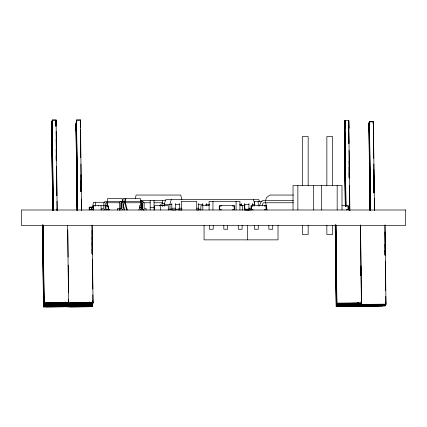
<?xml version="1.0" encoding="UTF-8"?>
<svg xmlns="http://www.w3.org/2000/svg" width="427" height="427" viewBox="0 0 427 427"><rect width="100%" height="100%" fill="white"/><g stroke="black" fill="none" stroke-linecap="round" stroke-linejoin="round"><path stroke-width="0.64" d="M52.238 128.18L52.227 120.062L56.081 120.014L57.17 210.153M56.14 125.8L56.081 120.014M67.973 306.714L43.495 307.013L44.184 302.674L68.656 302.38L68.624 299.717M46.175 306.501L46.228 306.159L65.496 305.924L65.443 306.266L64.562 305.385M46.239 306.068L46.297 305.727L65.566 305.492L65.512 305.833L64.632 304.953M46.308 305.636L46.362 305.294M46.431 304.857L46.378 305.198L65.651 304.963L65.705 304.622M46.5 304.424L46.447 304.766L65.721 304.531L65.774 304.189M46.57 303.992L46.516 304.334L65.79 304.099L65.843 303.757M46.655 303.464L46.708 303.122L65.977 302.887L65.923 303.229L65.043 302.348M46.719 303.031L46.778 302.69L66.046 302.455L65.993 302.796L65.112 301.916M76.118 123.141L77.255 210.116M76.198 122.634L76.209 130.753M76.529 120.542L77.698 210.175M76.62 128.153L76.609 120.035L80.468 119.987L81.504 210.452M80.479 121.962L80.468 119.987M65.374 306.698L65.432 306.356L46.159 306.591L46.105 306.933L65.374 306.698L64.493 305.817M65.635 305.059L65.582 305.401L64.696 304.52M65.854 303.666L65.913 303.325L46.639 303.56L46.586 303.901L65.854 303.666L64.973 302.786M68.656 302.38L67.877 306.986L92.355 306.687L93.043 302.348L92.099 225.114M70.556 306.474L70.61 306.132L89.883 305.897L89.83 306.239L88.944 305.358M70.626 306.042L70.679 305.7L89.953 305.465L89.9 305.807L89.013 304.926M70.695 305.604L70.749 305.262M70.818 304.83L70.765 305.172L90.033 304.937L90.092 304.595M70.887 304.398L70.834 304.739L90.102 304.504L90.156 304.163M70.957 303.965L70.898 304.307L90.172 304.072L90.225 303.73M71.037 303.437L71.09 303.095L90.364 302.86L90.31 303.202L89.424 302.321M71.106 303.005L71.16 302.663L90.433 302.428L90.38 302.77L89.494 301.889M89.761 306.671L89.814 306.33L70.54 306.565L70.487 306.906L89.761 306.671L88.875 305.791M90.022 305.027L89.969 305.369L89.083 304.488M90.241 303.634L90.294 303.293L71.021 303.528L70.967 303.869L90.241 303.634L89.355 302.754M124.737 201.314L125.196 198.422M125.842 198.422L125.383 202.761L127.31 209.988M95.803 202.281L95.114 206.172L95.12 205.649M345.021 128.153L344.941 120.489L345.037 128.063M344.931 120.547L348.795 120.441L348.875 128.105M336.892 303.143L361.37 302.85L360.671 306.33L336.198 306.629L336.892 303.143L335.942 225.242M339.486 303.149L338.808 306.559L358.077 306.324L358.76 302.914M135.204 198.763L136.117 195.048L180.733 195.048L181.907 199.82M138.876 209.988L140.803 202.761L140.339 198.422L123.173 198.422L122.714 202.281M171.227 199.564L169.871 204.384L170.09 209.198M164.299 206.188L164.198 204.384L165.751 199.564L258.794 199.564L259.456 201.368M259.435 206.118L260.732 202.467A3.694 3.694 0 0 1 263.694 200.364L293.381 200.348M262.077 205.857L262.861 203.615A1.281 1.281 0 0 1 264.073 202.761L293.402 202.761M369.547 129.514L369.467 121.882L373.326 121.834L373.267 123.28M369.617 129.338L369.542 121.706L369.638 129.29M373.326 121.834L373.257 123.312M369.531 121.738L373.395 121.658L373.401 122.955M360.521 225.21L361.493 304.451L360.772 306.223L385.25 305.924L385.965 304.152L384.999 224.912M364.087 304.435L363.382 306.175L382.656 305.94L383.355 304.2M159.559 205.942L161.705 203.764L164.657 203.498M339.743 305.31L338.878 306.212L358.146 305.978M161.673 205.723L161.918 205.542A1.724 1.724 0 0 1 162.452 205.323L164.657 205.286M121.7 201.314L121.433 201.33A2.413 2.413 0 0 0 119.357 203.407L119.32 208.392L117.414 208.541L117.414 209.988M123.723 201.314L123.456 201.33A2.413 2.413 0 0 0 121.38 203.407L121.364 208.253L121.076 208.541M124.369 201.314L124.102 201.33A2.413 2.413 0 0 0 122.026 203.407L121.989 208.392L119.437 208.541L119.437 209.988M52.217 120.136L56.07 120.088M76.598 120.11L80.452 120.062M93.043 302.348L68.566 302.647L67.621 225.413M68.587 302.812L44.114 303.111L43.159 225.21M68.496 303.079L92.974 302.786L92.872 294.795M68.517 303.245L44.045 303.544L43.084 224.976M68.427 303.517L92.905 303.218L92.872 300.555M68.453 303.677L43.976 303.976L43.015 225.413M68.357 303.949L92.835 303.65M68.384 304.115L43.906 304.408L42.935 225.178M68.293 304.382L92.766 304.083M68.315 304.547L43.837 304.846L42.86 224.949M68.224 304.814L92.696 304.52M43.767 305.278L68.245 304.979M68.155 305.252L92.627 304.953L92.68 303.186M68.176 305.412L43.698 305.711L42.716 225.146M68.085 305.684L92.563 305.385L92.536 303.389M68.106 305.849L43.634 306.143L42.636 224.917M68.037 306.282L43.565 306.581L42.567 225.349M67.946 306.549L92.424 306.255M339.433 303.426L358.707 303.191L357.821 302.311M361.301 303.197L336.823 303.496L335.862 224.922M339.364 303.773L358.637 303.538M361.162 303.891L336.684 304.189L335.713 224.954M339.278 304.195L358.552 303.96M361.093 304.243L336.615 304.536L335.643 225.301M339.209 304.542L358.483 304.307M361.493 304.451L385.965 304.152M336.545 304.889L361.023 304.59M364.028 304.579L383.302 304.344M339.139 304.894L358.413 304.659M363.959 304.755L383.227 304.52M360.954 304.937L336.476 305.236L335.569 224.986M363.884 304.931L383.158 304.697M339.07 305.241L358.344 305.006M385.752 304.686L361.274 304.985L361.258 303.65M363.815 305.108L383.083 304.873M361.205 305.161L385.677 304.862M360.879 305.284L336.407 305.583L335.419 225.018M363.74 305.289L383.014 305.054M385.608 305.038L361.13 305.337L361.114 304.003M363.671 305.465L382.944 305.23M385.538 305.214L361.061 305.513L361.045 304.184M363.596 305.641L382.87 305.406M363.526 305.817L382.8 305.583M360.74 305.983L336.268 306.282L335.275 225.045M363.452 305.994L382.725 305.759M360.847 306.047L385.319 305.748M293.44 195.048L269.8 195.048L266.341 197.701L265.695 200.348L265.695 202.761L267.067 209.988M140.515 200.348L165.831 200.348M262.199 201.314L254.38 201.314L254.38 205.985M104.716 202.281L93.417 202.281L92.563 207.458M120.003 202.761L106.19 202.761A0.966 0.966 0 0 0 105.229 203.722L105.229 208.301A1.687 1.687 0 0 1 103.542 209.988M123.355 202.761L141.764 202.761A0.966 0.966 0 0 1 142.73 203.722L142.73 208.301A1.687 1.687 0 0 0 144.417 209.988M143.739 202.761L150.187 202.761M154.04 202.761L162.618 202.761M164.198 204.384L171.862 204.384M175.182 204.384L179.831 204.384M198.432 204.384L203.087 204.384M205.739 204.384L209.726 204.384M239.622 204.384L241.613 204.384M244.271 204.384L248.92 204.384M252.245 204.384L254.898 204.384M107.967 205.649L93.193 205.649L93.193 209.988M209.246 205.649L200.893 205.649L200.866 210.175M239.969 205.649L244.463 205.649L244.463 209.988M342.07 205.649L348.496 205.649L348.496 209.988M93.267 207.095L89.195 207.095L89.195 209.988M91.362 207.458L89.553 207.458L89.553 209.625L91.362 209.625M93.145 207.458L91.938 207.458L91.938 209.625L93.145 209.625M139.875 207.581L141.801 207.581M150.187 207.581L154.04 207.581M171.83 208.2L175.39 208.2M179.537 208.2L181.913 208.2M196.74 208.2L198.518 208.2M248.925 208.2L251.3 208.2M101.856 209.988L101.856 208.541L103.772 208.365L103.798 203.407A2.413 2.413 0 0 1 105.875 201.33L142.079 201.33A2.413 2.413 0 0 1 144.155 203.407L144.187 208.365L146.103 208.541L146.103 209.988M168.217 209.198L172.081 209.198M175.406 209.198L179.393 209.198M198.656 209.198L200.653 209.198M244.495 209.198L249.149 209.198M108.079 209.625L109.285 209.625M244.666 209.694L245.626 209.694L245.626 210.175L248.84 210.175M181.913 209.951L179.537 209.951L179.537 203.498M251.3 209.951L248.925 209.951L248.925 203.498M141.166 201.314L141.433 201.33M141.791 208.541L141.502 208.253L141.486 203.407A2.413 2.413 0 0 0 141.182 202.515M357.474 304.056L358.354 304.931M89.286 303.191L90.172 304.072M89.222 303.624L90.102 304.504M89.152 304.056L90.033 304.937M64.904 303.218L65.79 304.099M64.835 303.65L65.721 304.531M64.765 304.083L65.651 304.963M252.474 203.498L252.485 205.942M244.767 203.498L244.778 209.988M206.22 203.498L206.23 205.942M198.512 203.498L198.518 209.988L196.74 209.951L196.73 201.314L181.315 201.314L181.315 209.988M175.38 203.498L175.39 209.988L171.83 209.951L171.83 203.498M253.318 199.564L254.7 203.78M124.737 202.761L126.664 209.988M123.195 204.565L124.641 209.988M109.082 209.988L107.156 202.761L107.615 198.422L122.111 198.422L122.576 201.314M106.745 202.926L107.316 206.172M384.946 226.417L385.293 255.052M385.367 261.046L385.725 290.344M385.8 296.338L385.896 304.328L361.418 304.627L360.415 224.944M384.935 231.925L385.149 255.41M385.367 267.217L385.57 290.034M385.789 301.841L385.821 304.504L361.349 304.803L361.274 301.2M384.94 244.265L385.069 254.919M385.373 279.557L385.501 290.211M384.94 250.435L384.999 255.095M385.362 285.06L385.432 290.387M385.448 304.061L385.464 305.396L360.986 305.689L360.97 304.36M385.378 304.237L385.394 305.572L360.916 305.871L360.863 303.955M373.395 121.658L374.463 210.426M373.417 129.424L373.748 158.065M373.844 164.005L374.175 192.646M374.265 198.587L374.394 210.602M373.198 123.456L373.182 122.191L373.182 123.488M373.411 134.921L373.673 157.579M373.833 169.503L374.1 192.823M374.265 204.752L374.314 210.116M373.411 141.081L373.598 157.755M373.838 175.668L374.031 193.004M373.417 147.246L373.476 158.065M373.838 181.827L373.897 192.646M373.417 154.782L373.449 157.446M373.838 189.369L373.876 192.694M369.467 121.882L370.556 210.607M370.46 210.164L369.398 122.063L369.472 129.691M370.385 210.34L369.323 122.239L369.334 130.048M370.316 210.516L369.184 122.592L369.259 130.224M370.236 210.031L369.109 122.768L369.19 130.4M370.108 210.34L369.04 122.949L369.115 130.582M370.017 210.564L368.965 123.125L369.045 130.758M369.937 210.073L368.896 123.302L368.971 130.934M360.447 230.89L360.559 240.214M360.842 265.909L360.991 275.506M360.34 230.964L360.489 240.39M360.772 266.256L360.911 275.015M361.205 301.547L361.231 303.544L336.754 303.843L335.793 225.275M360.345 237.305L360.377 239.969M360.767 271.93L360.81 275.26M360.794 304.302L360.81 305.636L336.337 305.929L335.35 225.365M348.795 120.441L348.891 128.02M349.884 210.564L348.726 120.788L348.806 128.458M348.912 143.435L348.656 121.135L348.736 128.805M349.072 150.4L349.334 178.011M349.505 185.644L349.734 210.596M348.64 125.906L348.838 143.114M349.072 160.984L349.259 177.696M349.494 195.561L349.654 210.281M348.645 132.071L348.763 143.467M349.078 167.315L349.19 178.043M349.499 201.896L349.585 210.628M348.651 138.407L348.688 143.146M349.072 172.983L349.11 177.728M349.505 208.227L349.526 210.223M345.971 205.958L344.872 120.836L344.947 128.5M345.902 206.305L344.802 121.183L344.877 128.853M345.769 206.252L344.733 121.53L344.808 129.2M345.753 206.337L344.664 121.882L344.738 129.546M345.624 206.278L344.594 122.229L344.6 130.246M345.528 206.054L344.456 122.923L344.53 130.593M345.475 206.31L344.381 123.275L344.461 130.94M345.331 206.342L344.311 123.622L345.304 205.766M335.206 225.397L336.198 306.629M92.029 225.547L92.376 254.177M92.445 259.504L92.803 288.801M92.013 230.644L92.301 253.948M92.445 265.93L92.723 288.567M92.018 237.07L92.227 253.713M92.445 271.689L92.654 289.004M92.018 242.83L92.157 254.15M92.451 278.116L92.579 288.769M92.024 249.256L92.077 253.916M92.445 283.88L92.504 288.54M92.462 303.154L92.494 305.817L68.016 306.116L68 304.787M80.415 121.684L80.399 120.419L80.399 121.764M80.345 122.117L80.329 120.857L80.335 122.197M80.489 129.434L80.756 157.131M80.916 164.016L81.178 191.712M81.349 199.254L81.488 210.559M80.484 139.501L80.682 156.901M80.916 174.744L81.103 191.477M80.489 145.922L80.628 157.227M80.916 180.498L81.05 191.803M80.489 151.676L80.538 157.104M80.916 186.914L80.959 191.68M76.609 120.035L76.705 127.609M77.629 210.607L76.476 120.9L76.55 128.586M77.554 210.378L76.406 121.337L76.486 129.018M77.41 210.58L76.337 121.77L76.417 129.456M77.33 210.346L76.268 122.202L76.348 129.888M77.186 210.548L76.065 123.504L76.139 131.19M77.111 210.319L75.995 123.937L77.031 210.089M67.77 229.806L68.101 257.102M68.203 265.092L68.533 292.388M56.076 125.501L56.012 120.451L56.06 125.597M56.006 125.933L55.942 120.884L55.99 126.029M56.15 131.351L56.508 160.605M56.583 166.589L56.86 195.619M57.004 201.17L57.101 210.591M55.932 125.735L55.878 121.316L55.916 125.832M56.15 139.207L56.412 160.488M56.577 173.784L56.77 195.497M57.01 209.027L57.026 210.356M55.788 125.97L55.809 121.748L55.772 126.061M56.145 149.274L56.284 160.579M56.577 184.517L56.69 195.267M56.15 155.69L56.193 160.456M56.577 190.271L56.642 195.587M52.227 120.062L53.316 210.201M53.263 210.527L52.089 120.932L52.169 128.612M53.172 210.404L52.019 121.364L52.099 129.05M53.044 210.495L51.95 121.796L52.03 129.482M53.023 210.607L51.886 122.229L51.961 129.915M52.868 210.143L51.816 122.666L51.827 130.785M52.804 210.58L51.678 123.531L51.758 131.217M52.724 210.346L51.608 123.963L52.649 210.116M42.492 225.12L43.495 307.013M373.411 124.225L373.476 129.29M348.64 127.251L348.667 129.151M80.489 123.232L80.543 127.673M346.564 205.649L346.564 206.134L348.01 206.134L348.01 209.508L346.564 209.508L346.564 209.988M341.99 209.988L341.99 185.51L293.034 185.51L293.034 209.988M337.17 185.51L337.17 209.988M332.644 185.51L332.644 136.555L326.858 136.555L326.858 185.51M332.644 225.205L332.644 234.466L326.858 234.466L326.858 225.205M321.366 185.51L321.366 209.988M313.658 185.51L313.658 209.988M308.166 185.51L308.166 136.555L302.385 136.555L302.385 185.51M308.166 225.205L308.166 234.466L302.385 234.466L302.385 225.205M297.854 185.51L297.854 209.988M278.02 225.408L278.02 239.862L204.058 239.862L204.058 225.408M272.72 225.408L272.72 229.262L268.866 229.262L268.866 225.408M266.491 209.988L266.491 205.649L251.076 205.649L251.076 209.988M264.564 205.649L264.564 206.134L266.01 206.134L266.01 209.508L264.564 209.508L264.564 209.988M258.234 201.314L258.234 205.958M258.266 225.408L258.266 229.262L254.407 229.262L254.407 225.408M253.003 205.649L253.003 206.134L251.556 206.134L251.556 209.508L253.003 209.508L253.003 209.988M249.154 208.782L249.154 209.988M247.42 225.408L247.42 239.862M245.007 208.782L245.007 209.988M242.536 205.649L242.536 209.988M242.12 225.408L242.12 229.262L238.266 229.262L238.266 225.408M241.212 203.498L241.212 205.942M239.937 209.988L239.937 201.314L209.097 201.314L209.097 209.988M236.078 201.314L236.078 209.988M234.674 209.988L234.674 205.649L219.254 205.649L219.254 209.988M232.747 205.649L232.747 206.134L234.188 206.134L234.188 209.508L232.747 209.508L232.747 209.988M227.666 225.408L227.666 229.262L223.812 229.262L223.812 225.408M221.181 205.649L221.181 206.134L219.734 206.134L219.734 209.508L221.181 209.508L221.181 209.988M213.212 225.408L213.212 229.262L209.358 229.262L209.358 225.408M212.95 201.314L212.95 209.988M202.82 205.649L202.82 209.988M202.665 203.498L202.665 205.942M198.747 208.782L198.747 209.988M178.518 208.782L178.518 209.988M175.62 208.782L175.62 209.988M168.398 209.988L168.398 205.649L154.569 205.649L154.569 209.988M162.425 200.348L162.425 204.069M162.425 204.923L162.425 206.23M162.281 205.649L162.281 206.134M160.691 205.649L160.691 209.988M154.04 200.348L154.04 209.988M150.187 200.348L150.187 209.988M141.801 200.348L141.801 201.555M141.801 202.467L141.801 208.782M140.056 205.029L140.056 208.301A1.687 1.687 0 0 0 141.743 209.988M120.083 208.541L120.083 209.988M108.613 206.273L108.613 209.988M106.686 205.649L106.686 206.134L108.132 206.134L108.132 209.508L106.686 209.508L106.686 209.988M105.981 205.649L105.981 209.988M101.087 205.649L101.087 209.988M98.274 205.649L98.274 206.134M93.673 206.134L93.673 209.508M93.374 205.649L93.374 209.988M91.581 207.095L91.581 209.988M121.748 202.761A0.966 0.966 0 0 0 120.782 203.722L120.782 208.301A1.687 1.687 0 0 1 120.772 208.52M119.741 209.86A1.687 1.687 0 0 1 119.096 209.988M124.417 202.761A0.966 0.966 0 0 0 123.456 203.722L123.456 208.301A1.687 1.687 0 0 1 121.77 209.988M141.118 202.761A0.966 0.966 0 0 1 142.084 203.722L142.084 208.301A1.687 1.687 0 0 0 143.771 209.988M142.042 201.496A2.413 2.413 0 0 1 142.586 201.811M142.826 202.019A2.413 2.413 0 0 1 143.034 202.254M161.796 205.627A1.756 1.756 0 0 1 162.452 205.323M405.65 209.988L21.35 209.988L21.35 225.408L405.65 225.408L405.65 209.988"/></g></svg>
